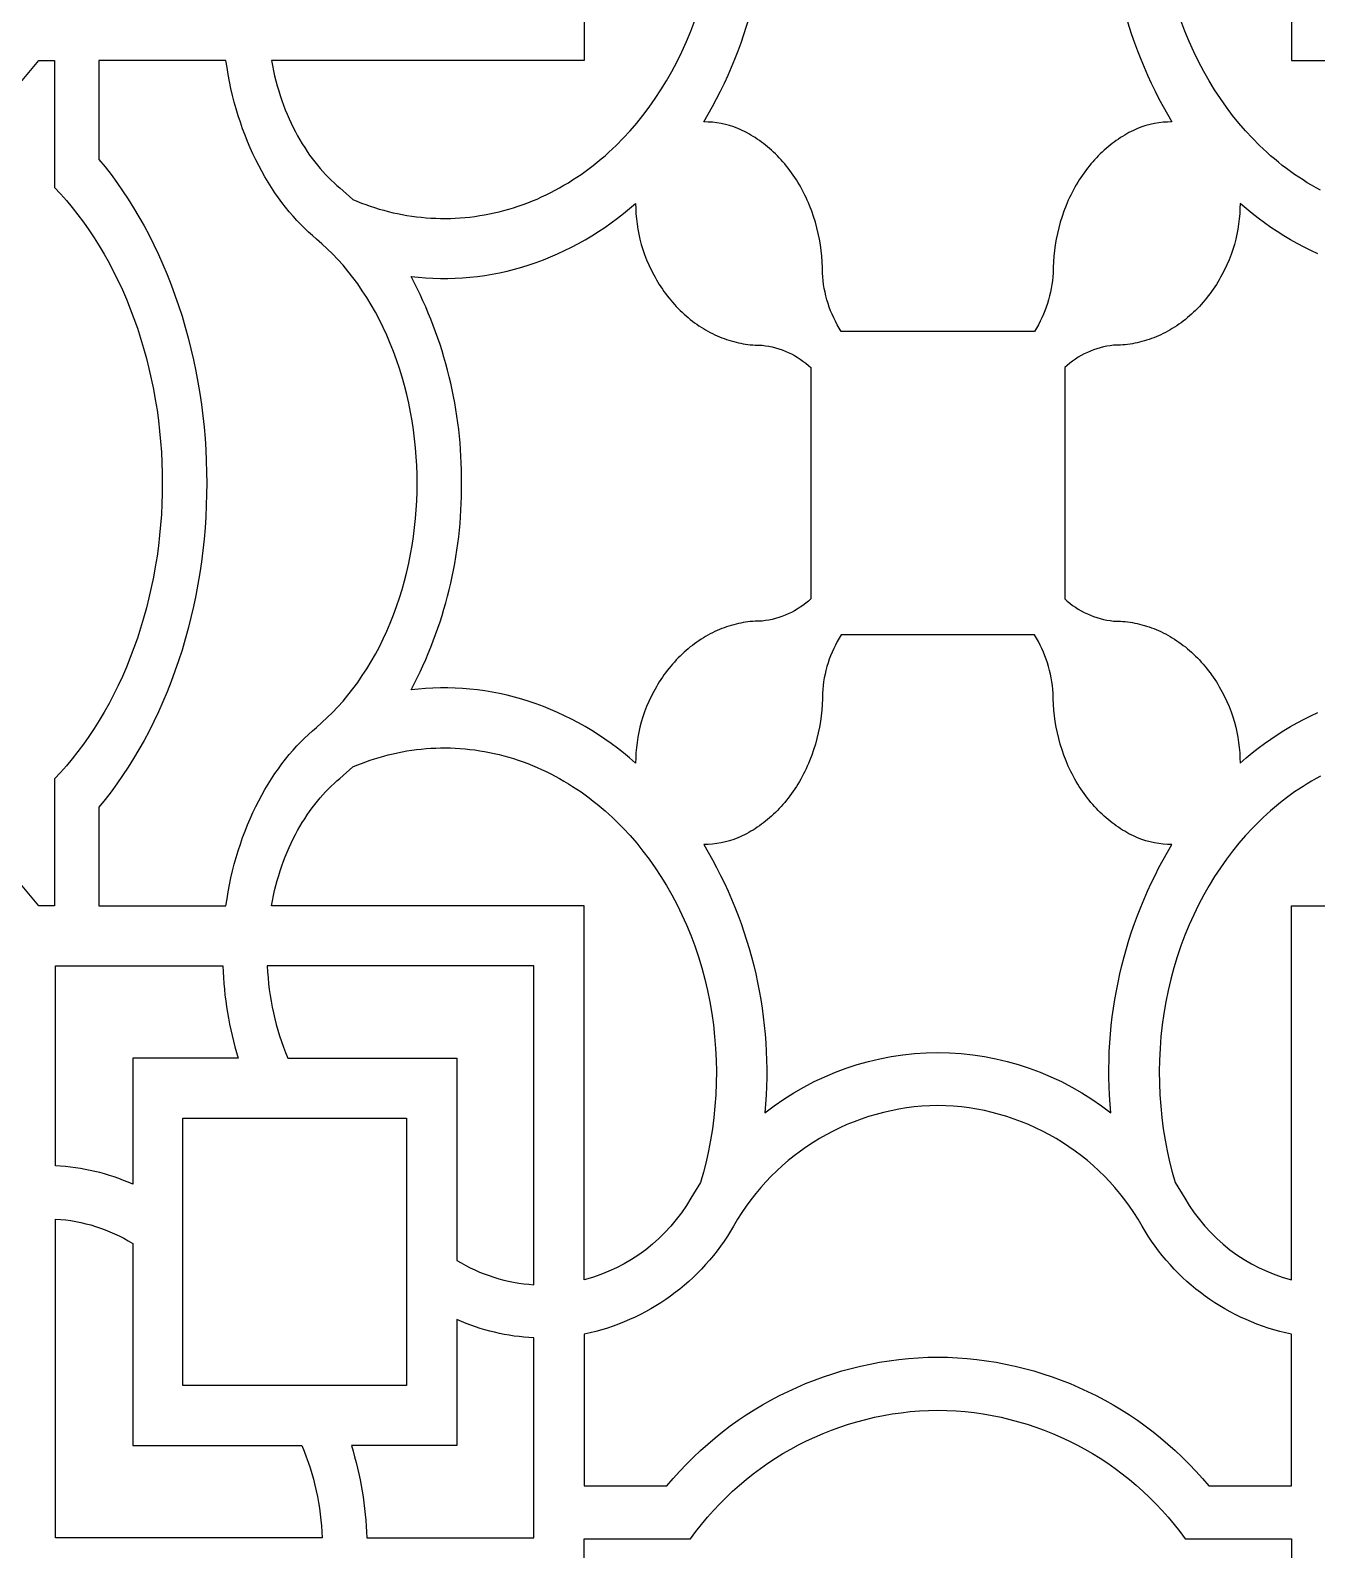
# Model space of a CAD drawing. Extents: x 59271 to 61367, y 41180 to 44085.
# Drawn here: x 59470.2 to 59620.9, y 43259.1 to 43437.6 of the extents above; entities that cross this region are included whole.
import ezdxf

# ---------------------------------------------------------------- set-up
doc = ezdxf.new("R2010")
doc.units = 0
doc.layers.get('0').update_dxf_attribs({"linetype": 'CONTINUOUS'})

msp = doc.modelspace()

# ---------------------------------------------------------------- linework, layer by layer
for points in [[(59535.08, 43477.93), (59535.08, 43434.11), (59498.42, 43434.11), (59498.53, 43433.51), (59498.66, 43432.91), (59498.79, 43432.32), (59498.94, 43431.73), (59499.1, 43431.15), (59499.27, 43430.57), (59499.45, 43430), (59499.64, 43429.44), (59499.84, 43428.89), (59500.05, 43428.34), (59500.27, 43427.81), (59500.49, 43427.28), (59500.73, 43426.77), (59500.98, 43426.26), (59501.23, 43425.77), (59501.49, 43425.28), (59501.76, 43424.81), (59502.04, 43424.35), (59502.32, 43423.9), (59502.61, 43423.46), (59502.9, 43423.03), (59503.2, 43422.62), (59503.51, 43422.22), (59503.82, 43421.83), (59504.13, 43421.45), (59504.45, 43421.09), (59504.77, 43420.74), (59505.1, 43420.4), (59505.43, 43420.08), (59505.76, 43419.77), (59506.09, 43419.47), (59506.43, 43419.18), (59507.95, 43417.82), (59508.45, 43417.61), (59508.96, 43417.41), (59509.48, 43417.22), (59510, 43417.04), (59510.52, 43416.87), (59511.05, 43416.71), (59511.59, 43416.56), (59512.12, 43416.41), (59512.67, 43416.28), (59513.21, 43416.17), (59513.76, 43416.06), (59514.31, 43415.96), (59514.87, 43415.87), (59515.43, 43415.8), (59515.99, 43415.74), (59516.55, 43415.69), (59517.12, 43415.65), (59517.69, 43415.62), (59518.25, 43415.6), (59518.83, 43415.6), (59519.4, 43415.61), (59519.97, 43415.63), (59520.54, 43415.67), (59521.11, 43415.71), (59521.69, 43415.77), (59522.26, 43415.84), (59522.83, 43415.93), (59523.4, 43416.02), (59523.97, 43416.13), (59524.54, 43416.25), (59525.11, 43416.38), (59525.67, 43416.53), (59526.24, 43416.69), (59526.8, 43416.86), (59527.35, 43417.04), (59527.91, 43417.23), (59528.46, 43417.44), (59529, 43417.65), (59529.55, 43417.88), (59530.09, 43418.12), (59530.62, 43418.37), (59531.15, 43418.64), (59531.68, 43418.91), (59532.2, 43419.19), (59532.71, 43419.49), (59533.22, 43419.79), (59533.72, 43420.11), (59534.22, 43420.43), (59534.71, 43420.77), (59535.2, 43421.11), (59535.67, 43421.46), (59536.14, 43421.82), (59536.61, 43422.2), (59537.07, 43422.57), (59537.52, 43422.96), (59537.96, 43423.36), (59538.4, 43423.76), (59538.82, 43424.17), (59539.66, 43425.01), (59540.46, 43425.87), (59541.23, 43426.76), (59541.97, 43427.68), (59542.7, 43428.64), (59543.4, 43429.64), (59544.08, 43430.67), (59544.74, 43431.74), (59545.36, 43432.84), (59545.96, 43433.98), (59546.53, 43435.14), (59547.06, 43436.34), (59547.56, 43437.56), (59548.03, 43438.81)], [(59617.97, 43477.93), (59617.97, 43434.11), (59654.63, 43434.11)], [(59621.37, 43418.91), (59620.85, 43419.19), (59620.34, 43419.49), (59619.83, 43419.79), (59619.33, 43420.11), (59618.83, 43420.43), (59618.34, 43420.77), (59617.85, 43421.11), (59617.38, 43421.46), (59616.9, 43421.82), (59616.44, 43422.2), (59615.98, 43422.57), (59615.53, 43422.96), (59615.09, 43423.36), (59614.65, 43423.76), (59614.22, 43424.17), (59613.39, 43425.01), (59612.59, 43425.87), (59611.82, 43426.76), (59611.08, 43427.68), (59610.35, 43428.64), (59609.65, 43429.64), (59608.97, 43430.67), (59608.31, 43431.74), (59607.69, 43432.84), (59607.09, 43433.98), (59606.52, 43435.14), (59605.99, 43436.34), (59605.49, 43437.56), (59605.02, 43438.81)], [(59461.95, 43423.11), (59471.16, 43434.11), (59473.01, 43434.11), (59473.01, 43419.22), (59473.71, 43418.47), (59474.4, 43417.69), (59475.08, 43416.88), (59475.74, 43416.04), (59476.39, 43415.16), (59477.03, 43414.26), (59477.64, 43413.34), (59478.25, 43412.38), (59478.83, 43411.4), (59479.39, 43410.39), (59479.93, 43409.36), (59480.45, 43408.31), (59480.95, 43407.23), (59481.43, 43406.14), (59481.88, 43405.02), (59482.31, 43403.89), (59482.71, 43402.74), (59483.09, 43401.58), (59483.44, 43400.4), (59483.77, 43399.21), (59484.07, 43398.01), (59484.34, 43396.8), (59484.59, 43395.59), (59484.81, 43394.37), (59485.01, 43393.14), (59485.18, 43391.91), (59485.32, 43390.69), (59485.43, 43389.46), (59485.52, 43388.23), (59485.58, 43387.01), (59485.62, 43385.79), (59485.63, 43384.58), (59485.62, 43383.37), (59485.58, 43382.16), (59485.52, 43380.93), (59485.43, 43379.71), (59485.32, 43378.48), (59485.18, 43377.25), (59485.01, 43376.02), (59484.81, 43374.8), (59484.59, 43373.58), (59484.34, 43372.36), (59484.07, 43371.16), (59483.77, 43369.96), (59483.44, 43368.77), (59483.09, 43367.59), (59482.71, 43366.42), (59482.31, 43365.28), (59481.88, 43364.14), (59481.43, 43363.03), (59480.95, 43361.93), (59480.45, 43360.86), (59479.93, 43359.8), (59479.39, 43358.77), (59478.83, 43357.77), (59478.25, 43356.78), (59477.64, 43355.83), (59477.03, 43354.9), (59476.39, 43354), (59475.74, 43353.13), (59475.08, 43352.29), (59474.4, 43351.48), (59473.71, 43350.69), (59473.01, 43349.94), (59473.01, 43335.06), (59471.16, 43335.06), (59461.95, 43346.06)]]:
    msp.add_lwpolyline(points)
for points in [[(59596.79, 43458.36, 0.159593), (59603.96, 43426.92, 0.091636), (59599.94, 43426.15), (59599.69, 43426.03), (59599.44, 43425.91), (59599.18, 43425.79), (59598.93, 43425.66), (59598.68, 43425.52), (59598.43, 43425.37), (59598.18, 43425.22), (59597.93, 43425.07), (59597.69, 43424.9), (59597.44, 43424.74), (59597.2, 43424.56), (59596.95, 43424.38), (59596.72, 43424.19), (59596.48, 43424), (59596.24, 43423.8), (59596.01, 43423.59), (59595.78, 43423.38), (59595.55, 43423.16), (59595.33, 43422.94), (59595.11, 43422.71), (59594.89, 43422.47), (59594.68, 43422.23), (59594.47, 43421.99), (59594.26, 43421.74), (59594.06, 43421.48), (59593.86, 43421.22), (59593.66, 43420.95), (59593.47, 43420.68), (59593.28, 43420.4), (59593.1, 43420.12), (59592.92, 43419.84), (59592.75, 43419.55), (59592.58, 43419.26), (59592.42, 43418.96), (59592.26, 43418.66), (59592.11, 43418.35), (59591.96, 43418.05), (59591.82, 43417.74), (59591.68, 43417.42), (59591.55, 43417.11), (59591.31, 43416.47), (59591.08, 43415.82), (59590.88, 43415.16), (59590.7, 43414.5), (59590.54, 43413.84), (59590.4, 43413.17), (59590.29, 43412.5), (59590.2, 43411.84), (59590.13, 43411.17), (59590.08, 43410.51), (59590.05, 43409.86), (59590.04, 43409.21, -0.12671), (59587.86, 43402.36), (59565.19, 43402.36, -0.12671), (59563, 43409.21), (59563, 43409.86), (59562.97, 43410.51), (59562.92, 43411.17), (59562.85, 43411.84), (59562.76, 43412.5), (59562.64, 43413.17), (59562.51, 43413.84), (59562.35, 43414.5), (59562.17, 43415.16), (59561.97, 43415.82), (59561.74, 43416.47), (59561.5, 43417.11), (59561.36, 43417.42), (59561.23, 43417.74), (59561.09, 43418.05), (59560.94, 43418.35), (59560.79, 43418.66), (59560.63, 43418.96), (59560.46, 43419.26), (59560.3, 43419.55), (59560.12, 43419.84), (59559.95, 43420.12), (59559.77, 43420.4), (59559.58, 43420.68), (59559.39, 43420.95), (59559.19, 43421.22), (59558.99, 43421.48), (59558.79, 43421.74), (59558.58, 43421.99), (59558.37, 43422.23), (59558.16, 43422.47), (59557.94, 43422.71), (59557.72, 43422.94), (59557.5, 43423.16), (59557.27, 43423.38), (59557.04, 43423.59), (59556.81, 43423.8), (59556.57, 43424), (59556.33, 43424.19), (59556.09, 43424.38), (59555.85, 43424.56), (59555.61, 43424.74), (59555.36, 43424.9), (59555.12, 43425.07), (59554.87, 43425.22), (59554.62, 43425.37), (59554.37, 43425.52), (59554.12, 43425.66), (59553.87, 43425.79), (59553.61, 43425.91), (59553.36, 43426.03), (59553.1, 43426.15, 0.091636), (59549.09, 43426.92, 0.159593), (59556.26, 43458.36, 0.16816)], [(59621.08, 43411.45), (59620.26, 43411.83), (59619.45, 43412.23), (59618.65, 43412.66), (59617.86, 43413.1), (59617.08, 43413.57), (59616.31, 43414.06), (59615.55, 43414.56), (59614.81, 43415.09), (59614.07, 43415.63), (59613.35, 43416.2), (59612.65, 43416.78), (59611.95, 43417.37, -0.065359), (59611.3, 43412.57), (59611.11, 43411.97), (59610.89, 43411.36), (59610.66, 43410.76), (59610.4, 43410.17), (59610.12, 43409.58), (59609.82, 43409), (59609.67, 43408.71), (59609.5, 43408.43), (59609.34, 43408.15), (59609.17, 43407.87), (59608.99, 43407.6), (59608.81, 43407.32), (59608.62, 43407.06), (59608.43, 43406.79), (59608.23, 43406.53), (59608.03, 43406.28), (59607.82, 43406.02), (59607.61, 43405.78), (59607.4, 43405.53), (59607.18, 43405.3), (59606.96, 43405.06), (59606.73, 43404.83), (59606.5, 43404.61), (59606.26, 43404.39), (59606.02, 43404.18), (59605.78, 43403.98), (59605.54, 43403.78), (59605.29, 43403.58), (59605.04, 43403.39), (59604.78, 43403.21), (59604.53, 43403.03), (59604.27, 43402.86), (59604, 43402.7), (59603.74, 43402.54), (59603.47, 43402.39), (59603.2, 43402.25), (59602.93, 43402.11), (59602.66, 43401.98), (59602.39, 43401.85), (59602.11, 43401.74), (59601.84, 43401.63), (59601.56, 43401.52), (59601.28, 43401.42), (59601, 43401.33), (59600.73, 43401.25), (59600.45, 43401.17), (59600.17, 43401.1), (59599.89, 43401.04), (59599.61, 43400.98), (59599.33, 43400.93), (59599.05, 43400.88), (59598.77, 43400.84), (59598.5, 43400.81), (59598.22, 43400.78), (59597.95, 43400.76), (59597.67, 43400.75), (59597.4, 43400.74), (59597.13, 43400.74, 0.165069), (59591.4, 43398.12), (59591.4, 43371.04, 0.165069), (59597.13, 43368.43), (59597.4, 43368.42), (59597.67, 43368.42), (59597.95, 43368.4), (59598.22, 43368.38), (59598.5, 43368.36), (59598.77, 43368.32), (59599.05, 43368.28), (59599.33, 43368.24), (59599.61, 43368.19), (59599.89, 43368.13), (59600.17, 43368.07), (59600.45, 43368), (59600.73, 43367.92), (59601, 43367.83), (59601.28, 43367.74), (59601.56, 43367.64), (59601.84, 43367.54), (59602.11, 43367.43), (59602.39, 43367.31), (59602.66, 43367.19), (59602.93, 43367.06), (59603.2, 43366.92), (59603.47, 43366.77), (59603.74, 43366.62), (59604, 43366.47), (59604.27, 43366.3), (59604.53, 43366.13), (59604.78, 43365.96), (59605.04, 43365.77), (59605.29, 43365.58), (59605.54, 43365.39), (59605.78, 43365.19), (59606.02, 43364.98), (59606.26, 43364.77), (59606.5, 43364.55), (59606.73, 43364.33), (59606.96, 43364.1), (59607.18, 43363.87), (59607.4, 43363.63), (59607.61, 43363.39), (59607.82, 43363.14), (59608.03, 43362.89), (59608.23, 43362.63), (59608.43, 43362.37), (59608.62, 43362.11), (59608.81, 43361.84), (59608.99, 43361.57), (59609.17, 43361.3), (59609.34, 43361.02), (59609.5, 43360.74), (59609.67, 43360.45), (59609.82, 43360.17), (59610.12, 43359.59), (59610.4, 43359), (59610.66, 43358.4), (59610.89, 43357.8), (59611.11, 43357.2), (59611.3, 43356.59, -0.065359), (59611.95, 43351.79), (59612.65, 43352.39), (59613.35, 43352.97), (59614.07, 43353.53), (59614.81, 43354.08), (59615.55, 43354.6), (59616.31, 43355.11), (59617.08, 43355.6), (59617.86, 43356.06), (59618.65, 43356.51), (59619.45, 43356.93), (59620.26, 43357.34), (59621.08, 43357.72)], [(59621.37, 43350.26), (59620.85, 43349.97), (59620.34, 43349.68), (59619.83, 43349.37), (59619.33, 43349.06), (59618.83, 43348.73), (59618.34, 43348.4), (59617.85, 43348.06), (59617.38, 43347.7), (59616.9, 43347.34), (59616.44, 43346.97), (59615.98, 43346.59), (59615.53, 43346.2), (59615.09, 43345.81), (59614.65, 43345.41), (59614.22, 43345), (59613.39, 43344.16), (59612.59, 43343.29), (59611.82, 43342.4), (59611.08, 43341.48), (59610.35, 43340.52), (59609.65, 43339.53), (59608.97, 43338.5), (59608.31, 43337.43), (59607.69, 43336.33), (59607.09, 43335.19), (59606.52, 43334.02), (59605.99, 43332.83), (59605.49, 43331.61), (59605.02, 43330.36), (59604.59, 43329.09), (59604.2, 43327.79), (59603.84, 43326.48), (59603.53, 43325.15), (59603.26, 43323.81), (59603.02, 43322.46), (59602.83, 43321.1), (59602.68, 43319.73), (59602.57, 43318.36), (59602.51, 43316.99), (59602.48, 43315.63), (59602.49, 43314.27), (59602.55, 43312.91), (59602.65, 43311.57), (59602.78, 43310.24), (59602.95, 43308.92), (59603.16, 43307.62), (59603.4, 43306.34), (59603.68, 43305.08), (59604, 43303.84), (59604.34, 43302.63), (59605.47, 43300.81, 0.200602), (59617.97, 43291.24), (59617.97, 43335.06), (59654.63, 43335.06)], [(59535.08, 43258.67), (59535.08, 43260.87), (59547.54, 43260.87, -0.240747), (59576.52, 43275.96, -0.240747), (59605.51, 43260.87), (59617.97, 43260.87), (59617.97, 43258.67)]]:
    msp.add_lwpolyline(points, format="xyb")
for points in [[(59515.5, 43384.58), (59515.49, 43385.61), (59515.46, 43386.64), (59515.4, 43387.68), (59515.31, 43388.73), (59515.2, 43389.77), (59515.07, 43390.82), (59514.91, 43391.87), (59514.73, 43392.91), (59514.52, 43393.95), (59514.28, 43394.98), (59514.02, 43396.01), (59513.74, 43397.02), (59513.43, 43398.03), (59513.09, 43399.02), (59512.73, 43400), (59512.35, 43400.96), (59511.95, 43401.91), (59511.52, 43402.83), (59511.07, 43403.74), (59510.6, 43404.63), (59510.11, 43405.49), (59509.6, 43406.33), (59509.07, 43407.14), (59508.53, 43407.93), (59507.97, 43408.69), (59507.39, 43409.42), (59506.81, 43410.12), (59506.2, 43410.8), (59505.59, 43411.44), (59504.97, 43412.05), (59504.33, 43412.64), (59503.69, 43413.19), (59503.23, 43413.59), (59502.76, 43414.01), (59502.3, 43414.45), (59501.85, 43414.91), (59501.4, 43415.38), (59500.95, 43415.87), (59500.51, 43416.39), (59500.08, 43416.92), (59499.65, 43417.47), (59499.24, 43418.03), (59498.83, 43418.62), (59498.43, 43419.22), (59498.04, 43419.84), (59497.66, 43420.48), (59497.29, 43421.13), (59496.93, 43421.8), (59496.58, 43422.48), (59496.25, 43423.18), (59495.93, 43423.89), (59495.62, 43424.62), (59495.33, 43425.36), (59495.04, 43426.11), (59494.78, 43426.87), (59494.53, 43427.64), (59494.29, 43428.43), (59494.07, 43429.22), (59493.87, 43430.02), (59493.68, 43430.83), (59493.51, 43431.64), (59493.35, 43432.46), (59493.22, 43433.28), (59493.09, 43434.11), (59478.21, 43434.11), (59478.21, 43422.53), (59478.93, 43421.65), (59479.63, 43420.75), (59480.31, 43419.81), (59480.98, 43418.85), (59481.64, 43417.86), (59482.27, 43416.84), (59482.89, 43415.79), (59483.5, 43414.72), (59484.08, 43413.63), (59484.64, 43412.51), (59485.18, 43411.38), (59485.7, 43410.22), (59486.19, 43409.04), (59486.66, 43407.84), (59487.11, 43406.62), (59487.54, 43405.39), (59487.94, 43404.14), (59488.31, 43402.88), (59488.66, 43401.6), (59488.99, 43400.32), (59489.29, 43399.03), (59489.56, 43397.72), (59489.81, 43396.42), (59490.03, 43395.1), (59490.22, 43393.79), (59490.39, 43392.47), (59490.53, 43391.15), (59490.64, 43389.83), (59490.73, 43388.51), (59490.79, 43387.2), (59490.83, 43385.89), (59490.84, 43384.58), (59490.83, 43383.28), (59490.79, 43381.97), (59490.73, 43380.66), (59490.64, 43379.34), (59490.53, 43378.02), (59490.39, 43376.7), (59490.22, 43375.38), (59490.03, 43374.06), (59489.81, 43372.75), (59489.56, 43371.44), (59489.29, 43370.14), (59488.99, 43368.85), (59488.66, 43367.56), (59488.31, 43366.29), (59487.94, 43365.03), (59487.54, 43363.78), (59487.11, 43362.55), (59486.66, 43361.33), (59486.19, 43360.13), (59485.7, 43358.95), (59485.18, 43357.79), (59484.64, 43356.65), (59484.08, 43355.53), (59483.5, 43354.44), (59482.89, 43353.37), (59482.27, 43352.33), (59481.64, 43351.31), (59480.98, 43350.32), (59480.31, 43349.35), (59479.63, 43348.42), (59478.93, 43347.51), (59478.21, 43346.63), (59478.21, 43335.06), (59493.09, 43335.06), (59493.22, 43335.88), (59493.35, 43336.71), (59493.51, 43337.53), (59493.68, 43338.34), (59493.87, 43339.15), (59494.07, 43339.95), (59494.29, 43340.74), (59494.53, 43341.52), (59494.78, 43342.29), (59495.04, 43343.06), (59495.33, 43343.81), (59495.62, 43344.55), (59495.93, 43345.27), (59496.25, 43345.99), (59496.58, 43346.68), (59496.93, 43347.37), (59497.29, 43348.04), (59497.66, 43348.69), (59498.04, 43349.33), (59498.43, 43349.94), (59498.83, 43350.55), (59499.24, 43351.13), (59499.65, 43351.7), (59500.08, 43352.25), (59500.51, 43352.78), (59500.95, 43353.29), (59501.4, 43353.79), (59501.85, 43354.26), (59502.3, 43354.72), (59502.76, 43355.15), (59503.23, 43355.57), (59503.69, 43355.97), (59504.33, 43356.53), (59504.97, 43357.11), (59505.59, 43357.73), (59506.2, 43358.37), (59506.81, 43359.04), (59507.39, 43359.75), (59507.97, 43360.48), (59508.53, 43361.24), (59509.07, 43362.03), (59509.6, 43362.84), (59510.11, 43363.68), (59510.6, 43364.54), (59511.07, 43365.42), (59511.52, 43366.33), (59511.95, 43367.26), (59512.35, 43368.2), (59512.73, 43369.17), (59513.09, 43370.15), (59513.43, 43371.14), (59513.74, 43372.14), (59514.02, 43373.16), (59514.28, 43374.19), (59514.52, 43375.22), (59514.73, 43376.26), (59514.91, 43377.3), (59515.07, 43378.35), (59515.2, 43379.39), (59515.31, 43380.44), (59515.4, 43381.48), (59515.46, 43382.52), (59515.49, 43383.56)], [(59488.05, 43310.18), (59514.26, 43310.18), (59514.26, 43278.85), (59488.05, 43278.85)]]:
    msp.add_lwpolyline(points, close=True)
for points in [[(59561.65, 43371.04, -0.165069), (59555.92, 43368.43), (59555.65, 43368.42), (59555.38, 43368.42), (59555.1, 43368.4), (59554.83, 43368.38), (59554.55, 43368.36), (59554.27, 43368.32), (59554, 43368.28), (59553.72, 43368.24), (59553.44, 43368.19), (59553.16, 43368.13), (59552.88, 43368.07), (59552.6, 43368), (59552.32, 43367.92), (59552.05, 43367.83), (59551.77, 43367.74), (59551.49, 43367.64), (59551.21, 43367.54), (59550.94, 43367.43), (59550.66, 43367.31), (59550.39, 43367.19), (59550.12, 43367.06), (59549.85, 43366.92), (59549.58, 43366.77), (59549.31, 43366.62), (59549.05, 43366.47), (59548.78, 43366.3), (59548.52, 43366.13), (59548.27, 43365.96), (59548.01, 43365.77), (59547.76, 43365.58), (59547.51, 43365.39), (59547.27, 43365.19), (59547.02, 43364.98), (59546.79, 43364.77), (59546.55, 43364.55), (59546.32, 43364.33), (59546.09, 43364.1), (59545.87, 43363.87), (59545.65, 43363.63), (59545.44, 43363.39), (59545.23, 43363.14), (59545.02, 43362.89), (59544.82, 43362.63), (59544.62, 43362.37), (59544.43, 43362.11), (59544.24, 43361.84), (59544.06, 43361.57), (59543.88, 43361.3), (59543.71, 43361.02), (59543.54, 43360.74), (59543.38, 43360.45), (59543.23, 43360.17), (59542.93, 43359.59), (59542.65, 43359), (59542.39, 43358.4), (59542.16, 43357.8), (59541.94, 43357.2), (59541.75, 43356.59, 0.065359), (59541.1, 43351.79), (59540.4, 43352.39), (59539.7, 43352.97), (59538.98, 43353.53), (59538.24, 43354.08), (59537.5, 43354.6), (59536.74, 43355.11), (59535.97, 43355.6), (59535.19, 43356.06), (59534.4, 43356.51), (59533.6, 43356.93), (59532.78, 43357.34), (59531.96, 43357.72), (59531.14, 43358.08), (59530.3, 43358.41), (59529.46, 43358.72), (59528.61, 43359.01), (59527.76, 43359.28), (59526.9, 43359.52), (59526.04, 43359.74), (59525.17, 43359.93), (59524.31, 43360.1), (59523.44, 43360.24), (59522.56, 43360.36), (59521.69, 43360.46), (59520.82, 43360.53), (59519.95, 43360.58), (59519.08, 43360.6), (59518.22, 43360.6), (59517.35, 43360.57), (59516.49, 43360.53), (59515.64, 43360.45), (59514.79, 43360.36, 0.124595), (59520.71, 43384.58, 0.124595), (59514.79, 43408.8), (59515.64, 43408.71), (59516.49, 43408.64), (59517.35, 43408.59), (59518.22, 43408.57), (59519.08, 43408.57), (59519.95, 43408.59), (59520.82, 43408.64), (59521.69, 43408.71), (59522.56, 43408.8), (59523.44, 43408.92), (59524.31, 43409.07), (59525.17, 43409.24), (59526.04, 43409.43), (59526.9, 43409.65), (59527.76, 43409.89), (59528.61, 43410.15), (59529.46, 43410.44), (59530.3, 43410.75), (59531.14, 43411.09), (59531.96, 43411.45), (59532.78, 43411.83), (59533.6, 43412.23), (59534.4, 43412.66), (59535.19, 43413.1), (59535.97, 43413.57), (59536.74, 43414.06), (59537.5, 43414.56), (59538.24, 43415.09), (59538.98, 43415.63), (59539.7, 43416.2), (59540.4, 43416.78), (59541.1, 43417.37, 0.065359), (59541.75, 43412.57), (59541.94, 43411.97), (59542.16, 43411.36), (59542.39, 43410.76), (59542.65, 43410.17), (59542.93, 43409.58), (59543.23, 43409), (59543.38, 43408.71), (59543.54, 43408.43), (59543.71, 43408.15), (59543.88, 43407.87), (59544.06, 43407.6), (59544.24, 43407.32), (59544.43, 43407.06), (59544.62, 43406.79), (59544.82, 43406.53), (59545.02, 43406.28), (59545.23, 43406.02), (59545.44, 43405.78), (59545.65, 43405.53), (59545.87, 43405.3), (59546.09, 43405.06), (59546.32, 43404.83), (59546.55, 43404.61), (59546.79, 43404.39), (59547.02, 43404.18), (59547.27, 43403.98), (59547.51, 43403.78), (59547.76, 43403.58), (59548.01, 43403.39), (59548.27, 43403.21), (59548.52, 43403.03), (59548.78, 43402.86), (59549.05, 43402.7), (59549.31, 43402.54), (59549.58, 43402.39), (59549.85, 43402.25), (59550.12, 43402.11), (59550.39, 43401.98), (59550.66, 43401.85), (59550.94, 43401.74), (59551.21, 43401.63), (59551.49, 43401.52), (59551.77, 43401.42), (59552.05, 43401.33), (59552.32, 43401.25), (59552.6, 43401.17), (59552.88, 43401.1), (59553.16, 43401.04), (59553.44, 43400.98), (59553.72, 43400.93), (59554, 43400.88), (59554.27, 43400.84), (59554.55, 43400.81), (59554.83, 43400.78), (59555.1, 43400.76), (59555.38, 43400.75), (59555.65, 43400.74), (59555.92, 43400.74, -0.165069), (59561.65, 43398.12)], [(59596.79, 43310.8, -0.159593), (59603.96, 43342.24, -0.091636), (59599.94, 43343.02), (59599.69, 43343.13), (59599.44, 43343.25), (59599.18, 43343.38), (59598.93, 43343.51), (59598.68, 43343.65), (59598.43, 43343.79), (59598.18, 43343.94), (59597.93, 43344.1), (59597.69, 43344.26), (59597.44, 43344.43), (59597.2, 43344.61), (59596.95, 43344.79), (59596.72, 43344.97), (59596.48, 43345.17), (59596.24, 43345.37), (59596.01, 43345.57), (59595.78, 43345.79), (59595.55, 43346), (59595.33, 43346.23), (59595.11, 43346.46), (59594.89, 43346.69), (59594.68, 43346.93), (59594.47, 43347.18), (59594.26, 43347.43), (59594.06, 43347.69), (59593.86, 43347.95), (59593.66, 43348.21), (59593.47, 43348.49), (59593.28, 43348.76), (59593.1, 43349.04), (59592.92, 43349.33), (59592.75, 43349.62), (59592.58, 43349.91), (59592.42, 43350.21), (59592.26, 43350.51), (59592.11, 43350.81), (59591.96, 43351.12), (59591.82, 43351.43), (59591.68, 43351.74), (59591.55, 43352.06), (59591.31, 43352.7), (59591.08, 43353.35), (59590.88, 43354), (59590.7, 43354.66), (59590.54, 43355.33), (59590.4, 43355.99), (59590.29, 43356.66), (59590.2, 43357.33), (59590.13, 43357.99), (59590.08, 43358.65), (59590.05, 43359.31), (59590.04, 43359.96, 0.12671), (59587.86, 43366.8), (59565.19, 43366.8, 0.12671), (59563, 43359.96), (59563, 43359.31), (59562.97, 43358.65), (59562.92, 43357.99), (59562.85, 43357.33), (59562.76, 43356.66), (59562.64, 43355.99), (59562.51, 43355.33), (59562.35, 43354.66), (59562.17, 43354), (59561.97, 43353.35), (59561.74, 43352.7), (59561.5, 43352.06), (59561.36, 43351.74), (59561.23, 43351.43), (59561.09, 43351.12), (59560.94, 43350.81), (59560.79, 43350.51), (59560.63, 43350.21), (59560.46, 43349.91), (59560.3, 43349.62), (59560.12, 43349.33), (59559.95, 43349.04), (59559.77, 43348.76), (59559.58, 43348.49), (59559.39, 43348.21), (59559.19, 43347.95), (59558.99, 43347.69), (59558.79, 43347.43), (59558.58, 43347.18), (59558.37, 43346.93), (59558.16, 43346.69), (59557.94, 43346.46), (59557.72, 43346.23), (59557.5, 43346), (59557.27, 43345.79), (59557.04, 43345.57), (59556.81, 43345.37), (59556.57, 43345.17), (59556.33, 43344.97), (59556.09, 43344.79), (59555.85, 43344.61), (59555.61, 43344.43), (59555.36, 43344.26), (59555.12, 43344.1), (59554.87, 43343.94), (59554.62, 43343.79), (59554.37, 43343.65), (59554.12, 43343.51), (59553.87, 43343.38), (59553.61, 43343.25), (59553.36, 43343.13), (59553.1, 43343.02, -0.091636), (59549.09, 43342.24, -0.159593), (59556.26, 43310.8, -0.16816), (59576.52, 43317.88, -0.16816)], [(59547.58, 43300.81, -0.200602), (59535.08, 43291.24), (59535.08, 43335.06), (59498.42, 43335.06), (59498.53, 43335.66), (59498.66, 43336.26), (59498.79, 43336.85), (59498.94, 43337.44), (59499.1, 43338.02), (59499.27, 43338.6), (59499.45, 43339.16), (59499.64, 43339.73), (59499.84, 43340.28), (59500.05, 43340.82), (59500.27, 43341.36), (59500.49, 43341.88), (59500.73, 43342.4), (59500.98, 43342.91), (59501.23, 43343.4), (59501.49, 43343.88), (59501.76, 43344.36), (59502.04, 43344.82), (59502.32, 43345.27), (59502.61, 43345.71), (59502.9, 43346.13), (59503.2, 43346.55), (59503.51, 43346.95), (59503.82, 43347.34), (59504.13, 43347.71), (59504.45, 43348.08), (59504.77, 43348.43), (59505.1, 43348.76), (59505.43, 43349.09), (59505.76, 43349.4), (59506.09, 43349.7), (59506.43, 43349.99), (59507.95, 43351.34), (59508.45, 43351.55), (59508.96, 43351.75), (59509.48, 43351.94), (59510, 43352.13), (59510.52, 43352.3), (59511.05, 43352.46), (59511.59, 43352.61), (59512.12, 43352.75), (59512.67, 43352.88), (59513.21, 43353), (59513.76, 43353.11), (59514.31, 43353.21), (59514.87, 43353.29), (59515.43, 43353.37), (59515.99, 43353.43), (59516.55, 43353.48), (59517.12, 43353.52), (59517.69, 43353.55), (59518.25, 43353.56), (59518.83, 43353.56), (59519.4, 43353.56), (59519.97, 43353.53), (59520.54, 43353.5), (59521.11, 43353.45), (59521.69, 43353.39), (59522.26, 43353.32), (59522.83, 43353.24), (59523.4, 43353.14), (59523.97, 43353.04), (59524.54, 43352.92), (59525.11, 43352.78), (59525.67, 43352.64), (59526.24, 43352.48), (59526.8, 43352.31), (59527.35, 43352.13), (59527.91, 43351.93), (59528.46, 43351.73), (59529, 43351.51), (59529.55, 43351.28), (59530.09, 43351.04), (59530.62, 43350.79), (59531.15, 43350.53), (59531.68, 43350.26), (59532.2, 43349.97), (59532.71, 43349.68), (59533.22, 43349.37), (59533.72, 43349.06), (59534.22, 43348.73), (59534.71, 43348.4), (59535.2, 43348.06), (59535.67, 43347.7), (59536.14, 43347.34), (59536.61, 43346.97), (59537.07, 43346.59), (59537.52, 43346.2), (59537.96, 43345.81), (59538.4, 43345.41), (59538.82, 43345), (59539.66, 43344.16), (59540.46, 43343.29), (59541.23, 43342.4), (59541.97, 43341.48), (59542.7, 43340.52), (59543.4, 43339.53), (59544.08, 43338.5), (59544.74, 43337.43), (59545.36, 43336.33), (59545.96, 43335.19), (59546.53, 43334.02), (59547.06, 43332.83), (59547.56, 43331.61), (59548.03, 43330.36), (59548.46, 43329.09), (59548.85, 43327.79), (59549.21, 43326.48), (59549.52, 43325.15), (59549.79, 43323.81), (59550.03, 43322.46), (59550.22, 43321.1), (59550.37, 43319.73), (59550.48, 43318.36), (59550.54, 43316.99), (59550.57, 43315.63), (59550.55, 43314.27), (59550.5, 43312.91), (59550.4, 43311.57), (59550.27, 43310.24), (59550.1, 43308.92), (59549.89, 43307.62), (59549.64, 43306.34), (59549.37, 43305.08), (59549.05, 43303.84), (59548.71, 43302.63)], [(59482.16, 43302.44, 0.093744), (59473.12, 43304.59), (59473.12, 43328.02), (59492.73, 43328.02, 0.067508), (59494.52, 43317.21), (59482.16, 43317.21)], [(59520.15, 43293.52, 0.123377), (59529.19, 43290.67), (59529.19, 43328.02), (59497.94, 43328.02, 0.090687), (59500.33, 43317.21), (59520.15, 43317.21)], [(59576.52, 43311.66, 0.26745), (59552.59, 43297.54, -0.215544), (59535.08, 43284.88), (59535.08, 43267.09), (59544.77, 43267.09, -0.222359), (59576.52, 43282.18), (59576.52, 43282.18), (59576.52, 43282.18, -0.222359), (59608.28, 43267.09), (59617.97, 43267.09), (59617.97, 43284.88, -0.215544), (59600.46, 43297.54, 0.26745)], [(59501.99, 43271.81, -0.090687), (59504.37, 43261.01), (59473.12, 43261.01), (59473.12, 43298.36, -0.123377), (59482.16, 43295.51), (59482.16, 43271.81)], [(59529.19, 43284.44, -0.093744), (59520.15, 43286.58), (59520.15, 43271.81), (59507.79, 43271.81, -0.067508), (59509.59, 43261.01), (59529.19, 43261.01)]]:
    msp.add_lwpolyline(points, format="xyb", close=True)

doc.saveas('drawing.dxf')
